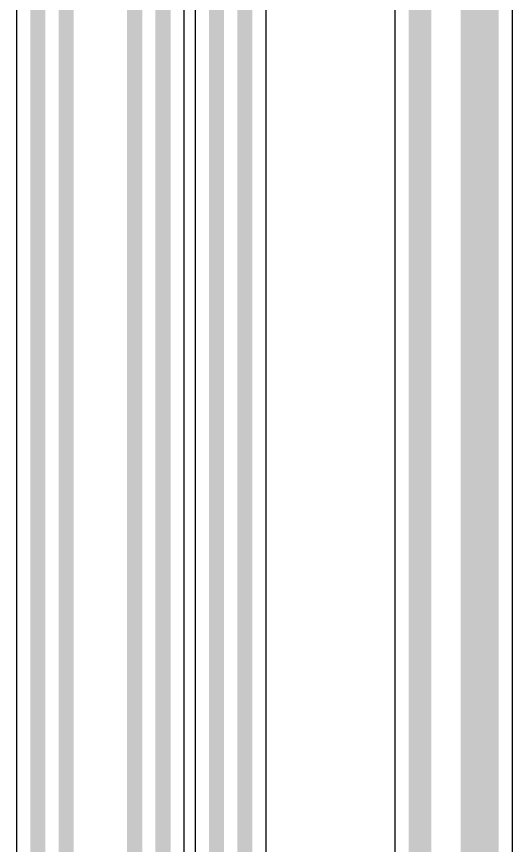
# Model space of a CAD drawing. Header units: millimetres. Extents: x -0.3 to 10.3, y -0.3 to 3.7.
# Drawn here: x 0.4711 to 0.7328, y 0.0978 to 0.5352 of the extents above; entities that cross this region are included whole.
import ezdxf

# ---------------------------------------------------------------- set-up
doc = ezdxf.new("R2010")
doc.units = ezdxf.units.MM
doc.header["$MEASUREMENT"] = 0
doc.layers.add('BottomLayer', color=5, linetype='Continuous')

msp = doc.modelspace()

# ---------------------------------------------------------------- linework, layer by layer
at = {"layer": 'BottomLayer'}
for p, q in [((0.47113, 1.86935), (0.47113, -0.26)), ((0.55964, -0.02477), (0.55964, 1.82378)), ((0.5654, 1.75162), (0.5654, -0.02694)), ((0.73283, 0.03289), (0.73283, 1.7375)), ((0.60283, -0.04538), (0.60283, 1.09387)), ((0.67075, 1.06154), (0.67075, 0.07181))]:
    msp.add_line(p, q, dxfattribs=at)
for points, const_width in [([(0.48235, -0.28565), (0.48235, 1.86935)], 0.008), ([(0.49735, -0.27336), (0.49735, 1.84335)], 0.008), ([(0.53343, -0.03236), (0.53343, 1.84364)], 0.008), ([(0.54843, -0.03857), (0.54843, 1.82843)], 0.008), ([(0.57662, -0.03538), (0.57662, 1.75162)], 0.008), ([(0.684, 0.0631), (0.684, 1.74721)], 0.012), ([(0.7155, 0.03289), (0.7155, 1.7375)], 0.02), ([(0.59162, -0.04538), (0.59162, 1.71325)], 0.008)]:
    msp.add_lwpolyline(points, dxfattribs=dict(at, const_width=const_width))

doc.saveas('drawing.dxf')
